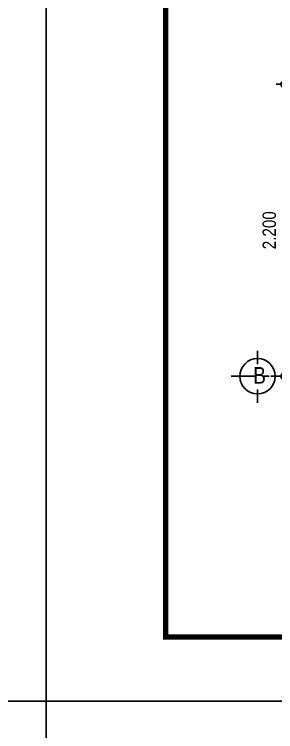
# Model space of a CAD drawing. Header units: millimetres. Extents: x 120 to 288, y 58 to 216.
# Drawn here: x 161.27 to 165.21, y 87.28 to 98.09 of the extents above; entities that cross this region are included whole.
import ezdxf

# ---------------------------------------------------------------- set-up
doc = ezdxf.new("R2010")
doc.units = ezdxf.units.MM
doc.header["$LTSCALE"] = 0.3
doc.header["$MEASUREMENT"] = 0
doc.linetypes.add('CENTER', pattern=[2, 1.25, -0.25, 0.25, -0.25])
doc.layers.get('0').update_dxf_attribs({"linetype": 'CONTINUOUS', "lineweight": 13})
doc.layers.get('DEFPOINTS').update_dxf_attribs({"linetype": 'CONTINUOUS', "lineweight": 13})
for name, color, linetype in [('CHU', 3, 'CONTINUOUS'), ('HATCH', 8, 'CONTINUOUS'), ('LAYER 1', 1, 'CONTINUOUS'), ('LAYER1', 1, 'CONTINUOUS'), ('LAYER7', 7, 'CONTINUOUS')]:
    doc.layers.add(name, color=color, linetype=linetype)
doc.styles.add('HELVE-KT', font='vhelvcn.TTF')
doc.dimstyles.new('1-50', dxfattribs={"dimtxt": 0.2, "dimasz": 0.12, "dimexe": 0.12, "dimexo": 0.2, "dimgap": 0.12, "dimtad": 1, "dimdec": 3, "dimlfac": 0.5, "dimzin": 4, "dimdsep": 46, "dimtxsty": 'HELVE-KT', "dimblk1": 'DOT', "dimblk2": 'DOT', "dimsah": 1, "dimcen": -0.18, "dimadec": 3, "dimazin": 0, "dimtfac": 1, "dimtdec": 3, "dimtmove": 2, "dimatfit": 3, "dimldrblk": 'DOT', "dimfxl": 0, "dimtolj": 1, "dimtzin": 4, "dimarcsym": 0})

# ---------------------------------------------------------------- blocks, each defined once
blk = doc.blocks.new('_DOT')
at = {"color": 0, "linetype": 'ByBlock'}
blk.add_line((-0.5, 0), (-1, 0), dxfattribs=at)
at = {"color": 0, "linetype": 'ByBlock', "const_width": 0.5}
blk.add_lwpolyline([(-0.25, 0, 1), (0.25, 0, 1)], format="xyb", close=True, dxfattribs=at)
blk = doc.blocks.new('*D439')
at = {"layer": 'DEFPOINTS', "color": 0, "lineweight": -2, "ltscale": 5}
for p in [(165.3354957453018, 97.03860646097587), (165.9796368829163, 97.03860646097587), (165.9796368829163, 92.63860646095259)]:
    blk.add_point(p, dxfattribs=at)
at = {"layer": 'LAYER 1', "color": 0, "lineweight": -2, "ltscale": 5}
for p, q in [((165.7796368829163, 97.03860646097587), (165.2154957453018, 97.03860646097587)), ((165.3354957453018, 92.75860646095259), (165.3354957453018, 96.91860646097587)), ((165.7796368829163, 92.63860646095259), (165.2154957453018, 92.63860646095259))]:
    blk.add_line(p, q, dxfattribs=at)
at = {"layer": 'LAYER 1', "color": 0, "lineweight": -2, "ltscale": 5, "xscale": 0.12, "yscale": 0.12, "zscale": 0.12}
for p, rotation in [((165.3354957453018, 97.03860646097587), 90), ((165.3354957453018, 92.63860646095259), 270)]:
    blk.add_blockref('_DOT', p, dxfattribs=dict(at, rotation=rotation))
at = {"layer": 'LAYER 1', "color": 0, "ltscale": 5, "insert": (165.1133624119685, 94.83860646096426), "char_height": 0.2, "attachment_point": 5, "rotation": 90, "style": 'HELVE-KT'}
blk.add_mtext('\\A1;2.200', dxfattribs=at)

msp = doc.modelspace()

# ---------------------------------------------------------------- linework, layer by layer
at = {"layer": 'CHU'}
for points in [[(164.9354957453077, 93.02193979425488), (164.9354957453077, 92.82193979430144)], [(164.735495745296, 92.63860646095259), (164.5354957453135, 92.63860646095259)], [(165.1354957453048, 92.63860646095259), (165.3354957453018, 92.63860646095259)], [(164.9354957453077, 92.43860646099915), (164.9354957453077, 92.2386064609293)]]:
    msp.add_lwpolyline(points, dxfattribs=at)
msp.add_circle((164.9354957453077, 92.63860646095259), 0.2666666666666667, dxfattribs=at)
at = {"layer": 'DEFPOINTS', "linetype": 'Continuous', "ltscale": 0.08}
for points in [[(119.7488477759697, 87.74536220474533), (161.7488477759697, 87.74536220474533), (161.7488477759697, 117.445362204757), (119.7488477759697, 117.445362204757)], [(161.7488477759697, 87.74536220474533), (203.7488477759697, 87.74536220474533), (203.7488477759697, 117.445362204757), (161.7488477759697, 117.445362204757)], [(119.7488477759697, 58.04536220473369), (161.7488477759697, 58.04536220473369), (161.7488477759697, 87.74536220474533), (119.7488477759697, 87.74536220474533)], [(161.7488477759697, 58.04536220473369), (203.7488477759697, 58.04536220473369), (203.7488477759697, 87.74536220474533), (161.7488477759697, 87.74536220474533)]]:
    msp.add_lwpolyline(points, close=True, dxfattribs=at)
at = {"layer": 'HATCH', "linetype": 'CENTER'}
msp.add_lwpolyline([(164.5354957453135, 92.63860646095259), (171.463828929548, 92.63860646095259)], dxfattribs=at)
at = {"layer": 'LAYER7', "linetype": 'Continuous', "const_width": 0.08}
msp.add_lwpolyline([(202.7488477759697, 116.482815388312), (163.5488477759726, 116.482815388312), (163.5488477759726, 88.7079090212485), (202.7488477759697, 88.7079090212485)], close=True, dxfattribs=at)

# ---------------------------------------------------------------- texts
at = {"layer": 'LAYER1', "linetype": 'Continuous', "ltscale": 0.05, "insert": (164.8703191236025, 92.77714946360925), "char_height": 0.25, "width": 13.09733333333333, "attachment_point": 1, "style": 'HELVE-KT'}
msp.add_mtext('B', dxfattribs=at)

# ---------------------------------------------------------------- dimensions: what is measured, and where the dimension line sits
at = {"layer": 'LAYER 1', "ltscale": 5}
dim = msp.add_linear_dim(base=(165.3354957453018, 97.03860646097587), p1=(165.9796368829163, 92.63860646095259), p2=(165.9796368829163, 97.03860646097587), angle=90, dimstyle='1-50', dxfattribs=at)
dim.commit()
dim.dimension.update_dxf_attribs({"geometry": '*D439', "text_midpoint": (165.1133624119685, 94.83860646096426)})

doc.saveas('drawing.dxf')
